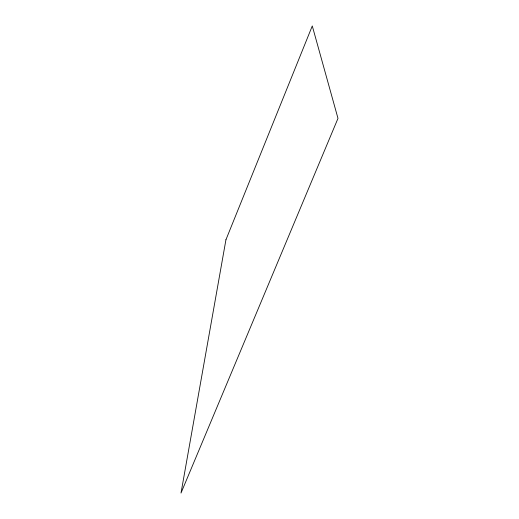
<?xml version="1.0" encoding="UTF-8"?>
<svg xmlns="http://www.w3.org/2000/svg" width="519" height="519" viewBox="0 0 519 519"><rect width="100%" height="100%" fill="white"/><g stroke="black" fill="none" stroke-linecap="round" stroke-linejoin="round"><path stroke-width="0.78" d="M225.94 239.759L181.008 493.05L337.992 118.377L312.282 25.95L225.94 239.759"/></g></svg>
